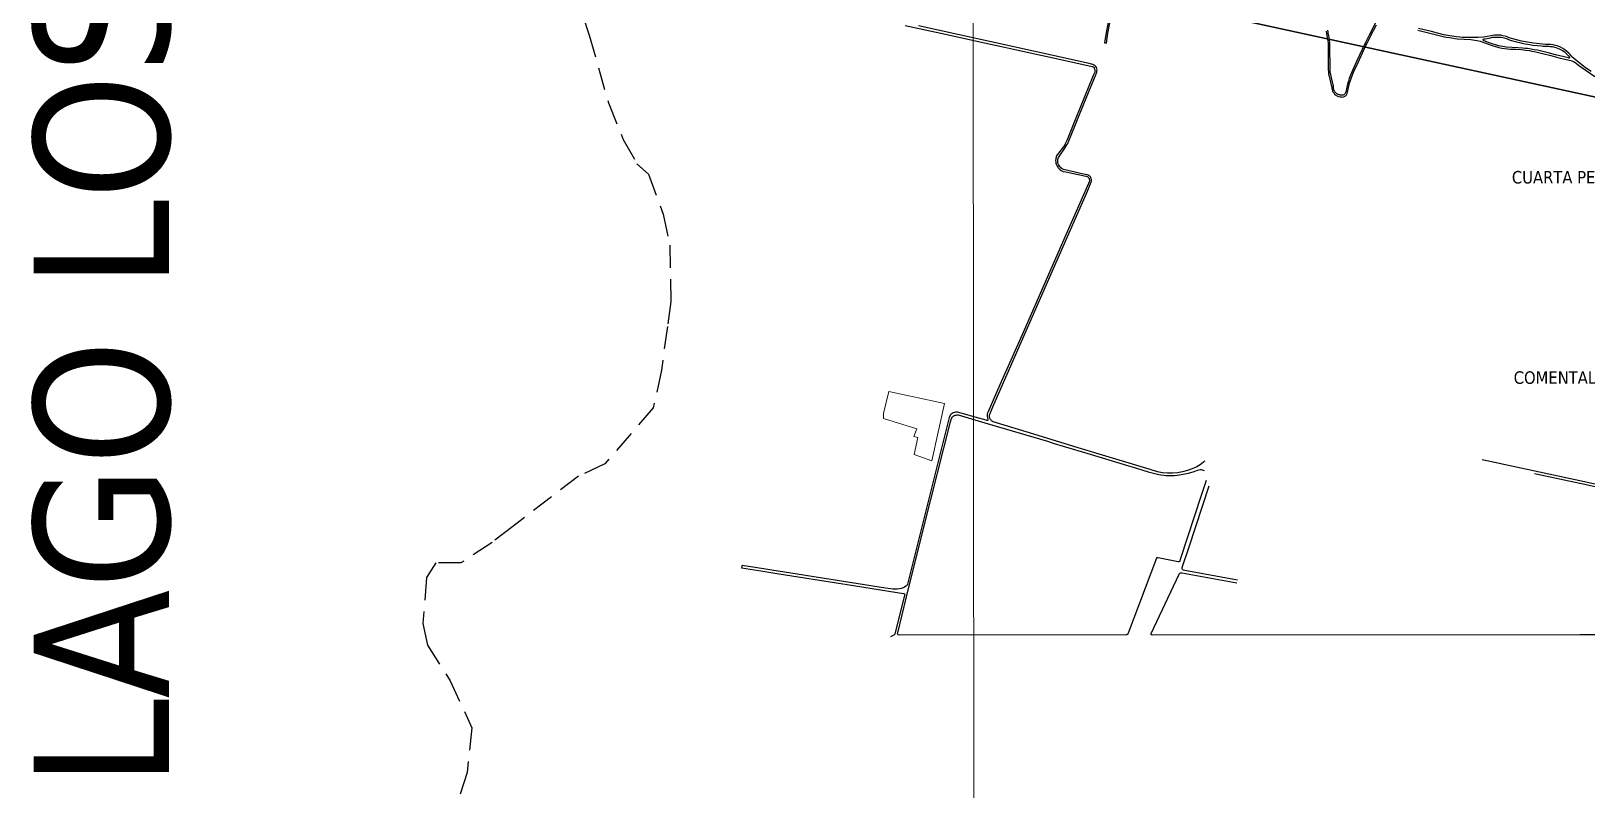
# Model space of a CAD drawing. Header units: metres. Extents: x 2 to 659295185, y -28 to 1124222152.
# Drawn here: x 651722 to 655167, y 1124292 to 1125972 of the extents above; entities that cross this region are included whole.
import ezdxf

# ---------------------------------------------------------------- set-up
doc = ezdxf.new("R2010")
doc.units = ezdxf.units.M
doc.header["$MEASUREMENT"] = 0
doc.linetypes.add('HIDDEN', pattern=[0.375, 0.25, -0.125])
for name, color, linetype in [('CERCA', 7, 'CONTINUOUS'), ('MANZANA', 30, 'CONTINUOUS'), ('Parcelas', 140, 'CONTINUOUS'), ('Rio Aragua', 174, 'CONTINUOUS'), ('TEXTOS', 7, 'CONTINUOUS')]:
    doc.layers.add(name, color=color, linetype=linetype)
doc.layers.add('Limite Municipio', color=1, linetype='HIDDEN', lineweight=30)
doc.styles.get("Standard").update_dxf_attribs({"font": 'tahoma.ttf'})

msp = doc.modelspace()

# ---------------------------------------------------------------- linework, layer by layer
at = {"layer": 'CERCA', "lineweight": 0}
msp.add_line((653807.4947, 1126830.69), (653811.9891, 1120992.707), dxfattribs=at)
at = {"layer": 'Limite Municipio', "color": 4, "linetype": 'HIDDEN', "lineweight": -3, "ltscale": 200}
msp.add_lwpolyline([(652920.3122, 1126077.0203), (652958.0616, 1125962.7135), (653000.7833, 1125812.8141), (653033.5688, 1125731.5506), (653063.8228, 1125678.1515), (653089.2283, 1125655.1461), (653121.9395, 1125566.2542), (653136.914, 1125497.6382), (653139.0991, 1125373.3335), (653131.2326, 1125317.5549), (653118.1712, 1125221.2745), (653100.121, 1125137.5815), (652992.8344, 1125013.7967), (652934.3301, 1124986.1223), (652788.9641, 1124875.1149), (652743.1007, 1124839.8521), (652674.2644, 1124794.4313), (652618.2669, 1124794.7513), (652597.8089, 1124761.808), (652589.8105, 1124660.3586), (652599.8786, 1124612.1784), (652650.4009, 1124533.3145), (652698.4082, 1124429.1157), (652687.87, 1124330.1958), (652667.3214, 1124266.8387)], dxfattribs=at)
at = {"layer": 'MANZANA', "lineweight": -2}
for p, q in [((654107.0293, 1125991.0978), (654102.6343, 1125968.2924)), ((654106.9139, 1125967.3126), (654111.2017, 1125989.788)), ((654699.5674, 1125990.2479), (654685.1207, 1125962.7535)), ((654688.4108, 1125960.7739), (654701.2331, 1125985.7189)), ((653658.0513, 1125984.3891), (653736.9064, 1125967.2626)), ((653941.6424, 1125927.2208), (653687.6374, 1125983.7493)), ((653736.9064, 1125967.2626), (653833.2013, 1125945.777)), ((654102.6343, 1125968.2924), (654099.2288, 1125945.937)), ((654103.2857, 1125945.2871), (654106.9139, 1125967.3126)), ((654590.1946, 1125971.7417), (654591.0934, 1125965.7729)), ((654591.0934, 1125965.7729), (654592.5529, 1125957.3746)), ((654592.5529, 1125957.3746), (654593.6826, 1125950.2961)), ((654594.1443, 1125969.8721), (654593.5836, 1125973.7413)), ((654594.8205, 1125966.1229), (654594.1443, 1125969.8721)), ((654595.8265, 1125961.0339), (654594.8205, 1125966.1229)), ((654596.5026, 1125957.1647), (654595.8265, 1125961.0339)), ((654597.2942, 1125951.6458), (654596.5026, 1125957.1647)), ((654597.9786, 1125945.4471), (654597.2942, 1125951.6458)), ((654674.1867, 1125931.4099), (654688.4108, 1125960.7739)), ((654685.1207, 1125962.7535), (654676.9656, 1125946.7868)), ((654793.1001, 1125973.5113), (654831.4927, 1125964.0533)), ((654823.0325, 1125970.542), (654794.2875, 1125977.6105)), ((654836.1928, 1125967.0627), (654823.0325, 1125970.542)), ((654831.4927, 1125964.0533), (654845.9724, 1125960.574)), ((654850.3427, 1125963.5834), (654836.1928, 1125967.0627)), ((654845.9724, 1125960.574), (654855.5129, 1125958.4044)), ((654859.4461, 1125961.8537), (654850.3427, 1125963.5834)), ((654855.5129, 1125958.4044), (654862.8599, 1125957.2247)), ((654873.1507, 1125959.5942), (654859.4461, 1125961.8537)), ((654862.8599, 1125957.2247), (654879.8546, 1125954.9751)), ((654878.9558, 1125958.8443), (654873.1507, 1125959.5942)), ((654886.3028, 1125958.2145), (654878.9558, 1125958.8443)), ((654879.8546, 1125954.9751), (654895.7443, 1125953.6054)), ((654891.8935, 1125957.9045), (654886.3028, 1125958.2145)), ((654900.2218, 1125957.4946), (654891.8935, 1125957.9045)), ((654895.7443, 1125953.6054), (654910.2158, 1125952.8955)), ((654909.6468, 1125957.3146), (654900.2218, 1125957.4946)), ((654917.9751, 1125957.3546), (654909.6468, 1125957.3146)), ((654910.2158, 1125952.8955), (654919.5336, 1125951.7158)), ((654926.7322, 1125957.7246), (654917.9751, 1125957.3546)), ((654919.5336, 1125951.7158), (654924.6872, 1125950.746)), ((654924.6872, 1125950.746), (654930.715, 1125949.4462)), ((654938.2352, 1125958.6544), (654926.7322, 1125957.7246)), ((654937.493, 1125952.3557), (654937.6002, 1125953.0155)), ((654937.8311, 1125951.5758), (654937.493, 1125952.3557)), ((654937.6002, 1125953.0155), (654937.9301, 1125953.6754)), ((654938.2682, 1125950.9159), (654937.8311, 1125951.5758)), ((654937.9301, 1125953.6754), (654938.4743, 1125954.2353)), ((654942.7292, 1125959.1243), (654938.2352, 1125958.6544)), ((654938.9278, 1125950.476), (654938.2682, 1125950.9159)), ((654938.4743, 1125954.2353), (654939.571, 1125954.4652)), ((654940.2472, 1125949.9261), (654938.9278, 1125950.476)), ((654939.571, 1125954.4652), (654942.086, 1125954.8052)), ((654942.086, 1125954.8052), (654946.58, 1125955.485)), ((654947.0005, 1125959.6942), (654942.7292, 1125959.1243)), ((654946.58, 1125955.485), (654951.1729, 1125956.2849)), ((654955.2051, 1125961.4938), (654947.0005, 1125959.6942)), ((654951.1729, 1125956.2849), (654959.2786, 1125958.0845)), ((654962.7583, 1125962.7435), (654955.2051, 1125961.4938)), ((654959.2786, 1125958.0845), (654963.4345, 1125958.5444)), ((654968.4562, 1125962.8835), (654962.7583, 1125962.7435)), ((654963.4345, 1125958.5444), (654968.2583, 1125958.6744)), ((654968.2583, 1125958.6744), (654971.6556, 1125958.5844)), ((654973.1728, 1125962.7935), (654968.4562, 1125962.8835)), ((654971.6556, 1125958.5844), (654976.6938, 1125958.0545)), ((654976.7845, 1125962.4736), (654973.1728, 1125962.7935)), ((654976.6938, 1125958.0545), (654980.9734, 1125957.2946)), ((654981.5011, 1125961.5038), (654976.7845, 1125962.4736)), ((654980.9734, 1125957.2946), (654986.8939, 1125955.775)), ((654989.0708, 1125959.4342), (654981.5011, 1125961.5038)), ((654986.8939, 1125955.775), (654997.3249, 1125951.8358)), ((654995.1068, 1125957.1347), (654989.0708, 1125959.4342)), ((655003.1217, 1125954.4052), (654995.1068, 1125957.1347)), ((654997.3249, 1125951.8358), (655008.1847, 1125948.8964)), ((655022.7551, 1125949.2963), (655003.1217, 1125954.4052)), ((653833.2013, 1125945.777), (653877.8361, 1125936.129)), ((653877.8361, 1125936.129), (653904.264, 1125930.4901)), ((653904.264, 1125930.4901), (654002.6369, 1125908.7945)), ((654065.462, 1125899.7764), (653941.6424, 1125927.2208)), ((654099.2288, 1125945.937), (654103.2857, 1125945.2871)), ((654593.6826, 1125950.2961), (654594.2598, 1125944.2173)), ((654594.5484, 1125926.8508), (654594.1196, 1125900.5262)), ((654594.2598, 1125944.2173), (654594.5236, 1125933.3795)), ((654594.5236, 1125933.3795), (654594.5484, 1125926.8508)), ((654598.1023, 1125941.3579), (654597.9786, 1125945.4471)), ((654598.795, 1125884.1795), (654598.1023, 1125941.3579)), ((654669.0496, 1125929.3903), (654657.324, 1125904.1255)), ((654660.6223, 1125902.0359), (654674.1867, 1125931.4099)), ((654676.9656, 1125946.7868), (654669.0496, 1125929.3903)), ((654930.715, 1125949.4462), (654933.4608, 1125948.5764)), ((654933.4608, 1125948.5764), (654937.0807, 1125947.2567)), ((654937.0807, 1125947.2567), (654941.3603, 1125945.3971)), ((654952.9787, 1125945.0071), (654940.2472, 1125949.9261)), ((654941.3603, 1125945.3971), (654957.6047, 1125939.6082)), ((654957.918, 1125943.2575), (654952.9787, 1125945.0071)), ((654957.6047, 1125939.6082), (654964.9517, 1125937.3187)), ((654966.9142, 1125940.5381), (654957.918, 1125943.2575)), ((654964.9517, 1125937.3187), (654972.6286, 1125935.4691)), ((654971.301, 1125939.4483), (654966.9142, 1125940.5381)), ((654984.783, 1125936.9588), (654971.301, 1125939.4483)), ((654972.6286, 1125935.4691), (654978.8789, 1125934.1694)), ((654978.8789, 1125934.1694), (654991.6023, 1125932.3497)), ((654988.9554, 1125936.3189), (654984.783, 1125936.9588)), ((655014.3773, 1125934.7692), (654988.9554, 1125936.3189)), ((654991.6023, 1125932.3497), (654998.504, 1125931.9398)), ((654998.504, 1125931.9398), (655010.2296, 1125931.5399)), ((655008.1847, 1125948.8964), (655017.9477, 1125946.3969)), ((655010.2296, 1125931.5399), (655021.7408, 1125930.7101)), ((655024.899, 1125934.0394), (655014.3773, 1125934.7692)), ((655017.9477, 1125946.3969), (655023.6456, 1125944.9872)), ((655021.7408, 1125930.7101), (655032.4852, 1125929.5403)), ((655049.183, 1125944.6572), (655022.7551, 1125949.2963)), ((655023.6456, 1125944.9872), (655030.7783, 1125943.5774)), ((655031.4792, 1125933.4095), (655024.899, 1125934.0394)), ((655030.7783, 1125943.5774), (655041.3, 1125941.8578)), ((655035.9732, 1125932.9796), (655031.4792, 1125933.4095)), ((655032.4852, 1125929.5403), (655040.1538, 1125928.4705)), ((655043.65, 1125931.7998), (655035.9732, 1125932.9796)), ((655040.1538, 1125928.4705), (655045.7445, 1125927.6107)), ((655041.3, 1125941.8578), (655047.5503, 1125940.778)), ((655050.8816, 1125930.6201), (655043.65, 1125931.7998)), ((655045.7445, 1125927.6107), (655050.7909, 1125926.7409)), ((655047.5503, 1125940.778), (655067.06, 1125938.8684)), ((655075.9243, 1125942.3377), (655049.183, 1125944.6572)), ((655050.7909, 1125926.7409), (655057.5938, 1125925.2212)), ((655057.7917, 1125929.2104), (655050.8816, 1125930.6201)), ((655057.5938, 1125925.2212), (655069.2204, 1125922.2918)), ((655067.0023, 1125927.1508), (655057.7917, 1125929.2104)), ((655084.5577, 1125922.5817), (655067.0023, 1125927.1508)), ((655067.06, 1125938.8684), (655070.6799, 1125938.5585)), ((655069.2204, 1125922.2918), (655087.7571, 1125917.6127)), ((655070.6799, 1125938.5585), (655074.0772, 1125938.3485)), ((655074.0772, 1125938.3485), (655078.1342, 1125938.2585)), ((655084.4752, 1125942.0478), (655075.9243, 1125942.3377)), ((655078.1342, 1125938.2585), (655082.958, 1125938.1685)), ((655082.958, 1125938.1685), (655086.1326, 1125937.9586)), ((655086.7758, 1125941.9378), (655084.4752, 1125942.0478)), ((655098.0479, 1125919.4324), (655084.5577, 1125922.5817)), ((655086.1326, 1125937.9586), (655090.4122, 1125937.3087)), ((655092.4737, 1125941.1979), (655086.7758, 1125941.9378)), ((655087.7571, 1125917.6127), (655108.2645, 1125912.1738)), ((655090.4122, 1125937.3087), (655098.4189, 1125935.4691)), ((655097.9572, 1125939.8882), (655092.4737, 1125941.1979)), ((655103.4407, 1125938.2585), (655097.9572, 1125939.8882)), ((655126.8918, 1125912.2538), (655098.0479, 1125919.4324)), ((655098.4189, 1125935.4691), (655102.0389, 1125934.2693)), ((655102.0389, 1125934.2693), (655106.203, 1125932.6297)), ((655108.7098, 1125936.069), (655103.4407, 1125938.2585)), ((655106.203, 1125932.6297), (655109.0643, 1125931.2)), ((655113.7645, 1125933.4295), (655108.7098, 1125936.069)), ((655109.0643, 1125931.2), (655113.1295, 1125928.7905)), ((655113.1295, 1125928.7905), (655116.8649, 1125926.261)), ((655118.5965, 1125930.3601), (655113.7645, 1125933.4295)), ((655116.8649, 1125926.261), (655119.2809, 1125924.1714)), ((655123.107, 1125926.8408), (655118.5965, 1125930.3601)), ((655119.2809, 1125924.1714), (655128.5245, 1125914.6933)), ((655127.2876, 1125922.9816), (655123.107, 1125926.8408)), ((655130.3716, 1125919.6823), (655127.2876, 1125922.9816)), ((655131.6909, 1125917.9227), (655130.3716, 1125919.6823)), ((655133.6782, 1125915.2732), (655131.6909, 1125917.9227)), ((654002.6369, 1125908.7945), (654072.1741, 1125893.5076)), ((654073.6831, 1125897.7168), (654065.462, 1125899.7764)), ((654072.1741, 1125893.5076), (654073.4852, 1125892.9577)), ((654073.4852, 1125892.9577), (654074.6974, 1125892.2979)), ((654075.7776, 1125896.617), (654073.6831, 1125897.7168)), ((654074.6974, 1125892.2979), (654075.4642, 1125891.638)), ((654075.4642, 1125891.638), (654076.0167, 1125890.9781)), ((654077.8638, 1125895.2973), (654075.7776, 1125896.617)), ((654076.0167, 1125890.9781), (654076.6764, 1125889.7684)), ((654076.6764, 1125889.7684), (654077.3443, 1125888.4387)), ((654077.3443, 1125888.4387), (654077.7896, 1125887.009)), ((654077.9132, 1125882.5799), (654077.4845, 1125880.8102)), ((654077.7896, 1125887.009), (654078.1194, 1125885.5692)), ((654079.7356, 1125893.4276), (654077.8638, 1125895.2973)), ((654078.1276, 1125884.4595), (654077.9132, 1125882.5799)), ((654078.1194, 1125885.5692), (654078.1276, 1125884.4595)), ((654081.2776, 1125891.3381), (654079.7356, 1125893.4276)), ((654082.0527, 1125889.4585), (654081.2776, 1125891.3381)), ((654081.8713, 1125880.5003), (654082.3, 1125882.2699)), ((654082.4979, 1125887.6888), (654082.0527, 1125889.4585)), ((654082.3, 1125882.2699), (654082.5144, 1125883.9296)), ((654082.6134, 1125885.9192), (654082.4979, 1125887.6888)), ((654082.5144, 1125883.9296), (654082.6134, 1125885.9192)), ((654594.1196, 1125900.5262), (654594.7215, 1125887.2589)), ((654594.7215, 1125887.2589), (654595.1916, 1125880.9602)), ((654598.9104, 1125881.64), (654598.795, 1125884.1795)), ((654599.2485, 1125879.7604), (654598.9104, 1125881.64)), ((654647.9897, 1125884.6194), (654643.974, 1125874.4215)), ((654646.1921, 1125869.3525), (654651.3952, 1125882.4199)), ((654657.324, 1125904.1255), (654647.9897, 1125884.6194)), ((654651.3952, 1125882.4199), (654660.6223, 1125902.0359)), ((655108.2645, 1125912.1738), (655131.5178, 1125906.415)), ((655127.5515, 1125912.1438), (655126.8918, 1125912.2538)), ((655127.8813, 1125912.0439), (655127.5515, 1125912.1438)), ((655128.4256, 1125912.1538), (655127.8813, 1125912.0439)), ((655128.6482, 1125912.2638), (655128.4256, 1125912.1538)), ((655128.5245, 1125914.6933), (655128.9698, 1125914.1434)), ((655128.8626, 1125912.3738), (655128.6482, 1125912.2638)), ((655128.978, 1125912.4838), (655128.8626, 1125912.3738)), ((655128.9698, 1125914.1434), (655129.077, 1125913.8135)), ((655129.0852, 1125912.7037), (655128.978, 1125912.4838)), ((655129.077, 1125913.8135), (655129.1924, 1125913.4836)), ((655129.1924, 1125912.9337), (655129.0852, 1125912.7037)), ((655129.1924, 1125913.4836), (655129.1924, 1125913.1536)), ((655129.1924, 1125913.1536), (655129.1924, 1125912.9337)), ((655131.5178, 1125906.415), (655134.2636, 1125905.5452)), ((655134.008, 1125914.8333), (655133.6782, 1125915.2732)), ((655134.5522, 1125914.2834), (655134.008, 1125914.8333)), ((655134.2636, 1125905.5452), (655137.3393, 1125904.3354)), ((655149.0649, 1125902.8457), (655134.5522, 1125914.2834)), ((655137.3393, 1125904.3354), (655141.2891, 1125902.1459)), ((655141.2891, 1125902.1459), (655143.4907, 1125900.9361)), ((655143.4907, 1125900.9361), (655148.9825, 1125896.647)), ((655148.9825, 1125896.647), (655156.3542, 1125891.0381)), ((655164.3527, 1125890.6282), (655149.0649, 1125902.8457)), ((655156.3542, 1125891.0381), (655184.7035, 1125871.0322)), ((655176.5483, 1125881.95), (655164.3527, 1125890.6282)), ((654074.3428, 1125873.3817), (654035.8512, 1125778.661)), ((654053.7942, 1125810.6945), (654080.791, 1125877.4009)), ((654077.4845, 1125880.8102), (654074.3428, 1125873.3817)), ((654080.791, 1125877.4009), (654081.8713, 1125880.5003)), ((654595.1916, 1125880.9602), (654595.5379, 1125877.201)), ((654595.5379, 1125877.201), (654596.5439, 1125871.7821)), ((654596.5439, 1125871.7821), (654601.343, 1125852.1161)), ((654600.0319, 1125875.5613), (654599.2485, 1125879.7604)), ((654602.3819, 1125865.0634), (654600.0319, 1125875.5613)), ((654601.343, 1125852.1161), (654602.3407, 1125848.5868)), ((654602.3407, 1125848.5868), (654602.687, 1125844.9375)), ((654605.7215, 1125852.8059), (654602.3819, 1125865.0634)), ((654605.9524, 1125851.1463), (654605.7215, 1125852.8059)), ((654606.175, 1125848.8267), (654605.9524, 1125851.1463)), ((654606.4059, 1125846.4972), (654606.175, 1125848.8267)), ((654637.5999, 1125854.2656), (654633.6172, 1125837.2191)), ((654639.4305, 1125861.2442), (654637.5999, 1125854.2656)), ((654638.5235, 1125843.3278), (654641.7558, 1125856.3852)), ((654641.2693, 1125867.003), (654639.4305, 1125861.2442)), ((654643.974, 1125874.4215), (654641.2693, 1125867.003)), ((654641.7558, 1125856.3852), (654646.1921, 1125869.3525)), ((654602.687, 1125844.9375), (654603.693, 1125840.8484)), ((654603.693, 1125840.8484), (654604.2455, 1125838.9687)), ((654604.2455, 1125838.9687), (654605.136, 1125836.9891)), ((654605.136, 1125836.9891), (654606.678, 1125834.7796)), ((654606.5213, 1125844.8475), (654606.4059, 1125846.4972)), ((654606.8594, 1125842.9679), (654606.5213, 1125844.8475)), ((654606.678, 1125834.7796), (654608.4426, 1125832.4601)), ((654607.3047, 1125841.7482), (654606.8594, 1125842.9679)), ((654607.8572, 1125840.2085), (654607.3047, 1125841.7482)), ((654608.6323, 1125838.5488), (654607.8572, 1125840.2085)), ((654608.4426, 1125832.4601), (654610.4216, 1125830.8104)), ((654609.5146, 1125837.1191), (654608.6323, 1125838.5488)), ((654610.3969, 1125836.0093), (654609.5146, 1125837.1191)), ((654611.3864, 1125834.9096), (654610.3969, 1125836.0093)), ((654610.4216, 1125830.8104), (654612.4006, 1125829.2707)), ((654612.3759, 1125834.0297), (654611.3864, 1125834.9096)), ((654613.8024, 1125833.0399), (654612.3759, 1125834.0297)), ((654612.4006, 1125829.2707), (654614.3796, 1125828.1809)), ((654615.0146, 1125832.2701), (654613.8024, 1125833.0399)), ((654614.3796, 1125828.1809), (654617.0101, 1125826.9712)), ((654616.3339, 1125831.6102), (654615.0146, 1125832.2701)), ((654617.5378, 1125831.0703), (654616.3339, 1125831.6102)), ((654617.0101, 1125826.9712), (654620.8526, 1125826.1014)), ((654619.4014, 1125830.5205), (654617.5378, 1125831.0703)), ((654620.9433, 1125830.2005), (654619.4014, 1125830.5205)), ((654620.8526, 1125826.1014), (654623.9201, 1125825.8914)), ((654622.9141, 1125829.8706), (654620.9433, 1125830.2005)), ((654624.555, 1125829.6606), (654622.9141, 1125829.8706)), ((654623.9201, 1125825.8914), (654625.8908, 1125825.7914)), ((654625.7671, 1125829.6606), (654624.555, 1125829.6606)), ((654626.8556, 1125829.8906), (654625.7671, 1125829.6606)), ((654625.8908, 1125825.7914), (654628.076, 1125826.2413)), ((654627.7379, 1125830.1205), (654626.8556, 1125829.8906)), ((654628.9335, 1125830.6704), (654627.7379, 1125830.1205)), ((654628.076, 1125826.2413), (654630.3766, 1125827.0312)), ((654629.923, 1125831.2303), (654628.9335, 1125830.6704)), ((654630.9043, 1125831.9002), (654629.923, 1125831.2303)), ((654630.3766, 1125827.0312), (654631.4733, 1125827.4811)), ((654631.6712, 1125832.68), (654630.9043, 1125831.9002)), ((654631.4733, 1125827.4811), (654632.9987, 1125828.5908)), ((654632.4298, 1125833.7898), (654631.6712, 1125832.68)), ((654632.8668, 1125834.7796), (654632.4298, 1125833.7898)), ((654633.1884, 1125835.7794), (654632.8668, 1125834.7796)), ((654632.9987, 1125828.5908), (654634.0954, 1125829.4807)), ((654633.6172, 1125837.2191), (654633.1884, 1125835.7794)), ((654634.0954, 1125829.4807), (654634.7469, 1125830.4805)), ((654634.7469, 1125830.4805), (654635.6127, 1125831.9202)), ((654635.6127, 1125831.9202), (654636.4867, 1125833.9098)), ((654636.4867, 1125833.9098), (654638.5235, 1125843.3278)), ((654035.8512, 1125778.661), (654016.4487, 1125730.6808)), ((654023.9772, 1125737.7993), (654053.7942, 1125810.6945)), ((654007.535, 1125715.054), (653997.508, 1125701.8466)), ((653999.9405, 1125696.5477), (654011.4847, 1125712.8544)), ((654009.6047, 1125717.8234), (654007.535, 1125715.054)), ((654011.023, 1125719.823), (654009.6047, 1125717.8234)), ((654012.433, 1125722.4824), (654011.023, 1125719.823)), ((654011.4847, 1125712.8544), (654015.954, 1125719.843)), ((654013.6286, 1125724.9219), (654012.433, 1125722.4824)), ((654016.4487, 1125730.6808), (654013.6286, 1125724.9219)), ((654015.954, 1125719.843), (654017.801, 1125723.0623)), ((654017.801, 1125723.0623), (654020.2913, 1125728.4912)), ((654020.2913, 1125728.4912), (654023.9772, 1125737.7993)), ((653991.1092, 1125687.5496), (653990.8949, 1125685.6699)), ((653990.8949, 1125685.6699), (653991.2412, 1125681.4708)), ((653991.4308, 1125689.5491), (653991.1092, 1125687.5496)), ((653991.2412, 1125681.4708), (653991.6947, 1125679.4812)), ((653991.8596, 1125691.6487), (653991.4308, 1125689.5491)), ((653991.6947, 1125679.4812), (653992.3626, 1125677.0517)), ((653992.511, 1125693.5283), (653991.8596, 1125691.6487)), ((653992.3626, 1125677.0517), (653992.8079, 1125675.502)), ((653993.2697, 1125695.418), (653992.511, 1125693.5283)), ((653992.8079, 1125675.502), (653993.4676, 1125673.9623)), ((653994.5725, 1125697.7375), (653993.2697, 1125695.418)), ((653997.508, 1125701.8466), (653994.5725, 1125697.7375)), ((653995.6115, 1125685.36), (653995.8176, 1125687.4596)), ((653995.7352, 1125682.2606), (653995.6115, 1125685.36)), ((653996.1804, 1125679.5012), (653995.7352, 1125682.2606)), ((653995.8176, 1125687.4596), (653996.469, 1125690.0091)), ((653997.2936, 1125676.7418), (653996.1804, 1125679.5012)), ((653996.469, 1125690.0091), (653997.4421, 1125692.1186)), ((653998.5058, 1125674.0923), (653997.2936, 1125676.7418)), ((653997.4421, 1125692.1186), (653999.9405, 1125696.5477)), ((653993.4676, 1125673.9623), (653994.3499, 1125672.4126)), ((653994.3499, 1125672.4126), (653995.7846, 1125670.433)), ((653995.7846, 1125670.433), (653996.8896, 1125668.7734)), ((653996.8896, 1125668.7734), (653998.1017, 1125667.4536)), ((653998.1017, 1125667.4536), (653999.5283, 1125665.804)), ((654000.2704, 1125671.6628), (653998.5058, 1125674.0923)), ((653999.5283, 1125665.804), (654001.2929, 1125664.3743)), ((654002.8019, 1125668.8034), (654000.2704, 1125671.6628)), ((654001.2929, 1125664.3743), (654003.1564, 1125663.1645)), ((654005.4405, 1125666.8238), (654002.8019, 1125668.8034)), ((654003.1564, 1125663.1645), (654004.9128, 1125662.2847)), ((654004.9128, 1125662.2847), (654007.9885, 1125661.1949)), ((654008.0792, 1125665.3941), (654005.4405, 1125666.8238)), ((654007.9885, 1125661.1949), (654013.2493, 1125659.9952)), ((654052.8294, 1125655.3061), (654008.0792, 1125665.3941)), ((654013.2493, 1125659.9952), (654057.7769, 1125650.897)), ((654061.603, 1125653.3465), (654052.8294, 1125655.3061)), ((654057.7769, 1125650.897), (654059.5333, 1125650.2471)), ((654059.5333, 1125650.2471), (654060.63, 1125649.6973)), ((654060.63, 1125649.6973), (654062.0565, 1125648.9274)), ((654063.5737, 1125652.8066), (654061.603, 1125653.3465)), ((654062.0565, 1125648.9274), (654063.2686, 1125648.0476)), ((654063.2686, 1125648.0476), (654064.1427, 1125647.1678)), ((654064.7776, 1125652.2567), (654063.5737, 1125652.8066)), ((654064.1427, 1125647.1678), (654064.8106, 1125646.288)), ((654065.7671, 1125651.5969), (654064.7776, 1125652.2567)), ((654064.8106, 1125646.288), (654065.1404, 1125645.2882)), ((654065.1404, 1125645.2882), (654065.5857, 1125643.9684)), ((654065.5857, 1125643.9684), (654065.8083, 1125642.4187)), ((654065.8166, 1125640.979), (654065.7094, 1125639.6593)), ((654066.9793, 1125650.2771), (654065.7671, 1125651.5969)), ((654065.8083, 1125642.4187), (654065.8166, 1125640.979)), ((654067.977, 1125649.0674), (654066.9793, 1125650.2771)), ((654068.7439, 1125647.8476), (654067.977, 1125649.0674)), ((654069.2963, 1125646.3079), (654068.7439, 1125647.8476)), ((654069.8571, 1125644.7583), (654069.2963, 1125646.3079)), ((654070.3023, 1125643.0986), (654069.8571, 1125644.7583)), ((654070.0962, 1125639.7893), (654070.3023, 1125641.6689)), ((654070.3023, 1125641.6689), (654070.3023, 1125643.0986)), ((653999.4705, 1125476.6825), (654061.3144, 1125617.5138)), ((654063.986, 1125634.3404), (654014.2883, 1125521.8633)), ((654061.3144, 1125617.5138), (654069.1232, 1125635.8001)), ((654065.3961, 1125637.7697), (654063.986, 1125634.3404)), ((654065.7094, 1125639.6593), (654065.3961, 1125637.7697)), ((654069.1232, 1125635.8001), (654069.8818, 1125638.2396)), ((654069.8818, 1125638.2396), (654070.0962, 1125639.7893)), ((654014.2883, 1125521.8633), (653969.802, 1125420.6939)), ((653928.8449, 1125315.1154), (653999.4705, 1125476.6825)), ((653969.802, 1125420.6939), (653918.9169, 1125304.5675)), ((653852.2492, 1125139.931), (653928.8449, 1125315.1154)), ((653918.9169, 1125304.5675), (653867.5947, 1125188.6611)), ((653867.5947, 1125188.6611), (653840.7958, 1125127.2736)), ((653762.1386, 1125125.384), (653759.7309, 1125123.6043)), ((653764.3238, 1125126.6137), (653762.1386, 1125125.384)), ((653766.8388, 1125127.3936), (653764.3238, 1125126.6137)), ((653769.3538, 1125127.8535), (653766.8388, 1125127.3936)), ((653771.6543, 1125127.9735), (653769.3538, 1125127.8535)), ((653773.5179, 1125127.7535), (653771.6543, 1125127.9735)), ((653795.0231, 1125122.4346), (653773.5179, 1125127.7535)), ((653839.7155, 1125124.5042), (653839.2868, 1125122.0647)), ((653840.7958, 1125127.2736), (653839.7155, 1125124.5042)), ((653845.199, 1125123.5344), (653845.735, 1125125.194)), ((653845.735, 1125125.194), (653852.2492, 1125139.931)), ((653700.1052, 1124876.2747), (653758.494, 1125106.4578)), ((653755.4925, 1125116.2858), (653740.6252, 1125057.0579)), ((653756.2511, 1125118.6154), (653755.4925, 1125116.2858)), ((653757.1169, 1125120.605), (653756.2511, 1125118.6154)), ((653758.3126, 1125122.2746), (653757.1169, 1125120.605)), ((653759.7309, 1125123.6043), (653758.3126, 1125122.2746)), ((653758.494, 1125106.4578), (653760.6544, 1125113.8763)), ((653760.6544, 1125113.8763), (653761.7346, 1125116.4258)), ((653761.7346, 1125116.4258), (653762.823, 1125118.0855)), ((653762.823, 1125118.0855), (653764.2413, 1125119.3152)), ((653764.2413, 1125119.3152), (653765.9894, 1125120.425)), ((653765.9894, 1125120.425), (653768.29, 1125121.2048)), ((653768.29, 1125121.2048), (653770.5906, 1125121.7747)), ((653770.5906, 1125121.7747), (653772.9984, 1125121.8947)), ((653772.9984, 1125121.8947), (653775.299, 1125121.9047)), ((653775.299, 1125121.9047), (653834.5454, 1125104.5782)), ((653804.7861, 1125119.3752), (653795.0231, 1125122.4346)), ((653837.0356, 1125110.2271), (653804.7861, 1125119.3752)), ((653834.5454, 1125104.5782), (653972.9931, 1125063.5866)), ((653839.6661, 1125109.5772), (653837.0356, 1125110.2271)), ((653839.2868, 1125122.0647), (653839.1878, 1125120.295)), ((653839.1878, 1125120.295), (653839.5259, 1125118.3054)), ((653839.5259, 1125118.3054), (653840.0784, 1125115.8759)), ((653840.3257, 1125109.4672), (653839.6661, 1125109.5772)), ((653840.0784, 1125115.8759), (653841.1915, 1125112.0167)), ((653840.8782, 1125109.6872), (653840.3257, 1125109.4672)), ((653841.1998, 1125110.2471), (653840.8782, 1125109.6872)), ((653841.1915, 1125112.0167), (653841.307, 1125110.9069)), ((653841.307, 1125110.9069), (653841.1998, 1125110.2471)), ((653844.5559, 1125119.1053), (653844.8774, 1125121.5448)), ((653844.6795, 1125116.7857), (653844.5559, 1125119.1053)), ((653845.0176, 1125114.9061), (653844.6795, 1125116.7857)), ((653844.8774, 1125121.5448), (653845.199, 1125123.5344)), ((653845.7927, 1125113.3564), (653845.0176, 1125114.9061)), ((653846.5596, 1125111.8167), (653845.7927, 1125113.3564)), ((653847.8872, 1125110.0471), (653846.5596, 1125111.8167)), ((653849.3137, 1125108.6174), (653847.8872, 1125110.0471)), ((653850.8557, 1125107.6276), (653849.3137, 1125108.6174)), ((653852.5048, 1125106.7578), (653850.8557, 1125107.6276)), ((653932.9266, 1125082.1028), (653852.5048, 1125106.7578)), ((653740.6252, 1125057.0579), (653704.2198, 1124912.3473)), ((654040.774, 1125049.2795), (653932.9266, 1125082.1028)), ((653972.9931, 1125063.5866), (653987.6955, 1125059.0075)), ((653987.6955, 1125059.0075), (654067.7874, 1125035.0224)), ((654200.1909, 1125000.8693), (654040.774, 1125049.2795)), ((654067.7874, 1125035.0224), (654150.0726, 1125010.2774)), ((654321.3965, 1125020.5253), (654318.2301, 1125017.306)), ((655151.6953, 1124975.9244), (654935.7449, 1125022.6549)), ((654150.0726, 1125010.2774), (654170.2585, 1125004.0587)), ((654170.2585, 1125004.0587), (654196.0432, 1124996.3203)), ((654196.0432, 1124996.3203), (654210.9599, 1124992.1811)), ((654216.864, 1124995.7404), (654200.1909, 1125000.8693)), ((654210.9599, 1124992.1811), (654219.5191, 1124990.2215)), ((654227.8309, 1124993.8008), (654216.864, 1124995.7404)), ((654219.5191, 1124990.2215), (654223.7905, 1124989.3617)), ((654223.7905, 1124989.3617), (654230.5933, 1124988.2819)), ((654238.8969, 1124992.851), (654227.8309, 1124993.8008)), ((654230.5933, 1124988.2819), (654235.9613, 1124987.972)), ((654235.9613, 1124987.972), (654242.5333, 1124987.892)), ((654250.0782, 1124992.9009), (654238.8969, 1124992.851)), ((654242.5333, 1124987.892), (654253.1622, 1124987.942)), ((654261.1359, 1124993.8308), (654250.0782, 1124992.9009)), ((654253.1622, 1124987.942), (654260.3938, 1124988.8518)), ((654260.3938, 1124988.8518), (654273.315, 1124990.6814)), ((654272.0864, 1124995.8703), (654261.1359, 1124993.8308)), ((654282.8142, 1124998.6898), (654272.0864, 1124995.8703)), ((654273.315, 1124990.6814), (654285.2468, 1124993.2809)), ((654293.3112, 1125002.489), (654282.8142, 1124998.6898)), ((654285.2468, 1124993.2809), (654297.9371, 1124996.9801)), ((654303.3711, 1125007.288), (654293.3112, 1125002.489)), ((654297.9371, 1124996.9801), (654305.3831, 1124999.4496)), ((654311.2459, 1125011.7471), (654303.3711, 1125007.288)), ((654305.3831, 1124999.4496), (654308.2279, 1125000.4594)), ((654308.2279, 1125000.4594), (654310.8501, 1125000.7993)), ((654310.8501, 1125000.7993), (654313.2661, 1125000.8093)), ((654314.8493, 1125014.3066), (654311.2459, 1125011.7471)), ((654313.2661, 1125000.8093), (654315.5667, 1125000.3794)), ((654318.2301, 1125017.306), (654314.8493, 1125014.3066)), ((654315.5667, 1125000.3794), (654317.7601, 1124999.7196)), ((654317.7601, 1124999.7196), (654319.8463, 1124998.7398)), ((655051.4753, 1124992.521), (655151.7118, 1124970.9454)), ((654286.3929, 1124830.0341), (654330.838, 1124964.9366)), ((654324.6536, 1124976.9642), (654314.2721, 1124945.8405)), ((655276.9415, 1124948.9299), (655151.6953, 1124975.9244)), ((655151.7118, 1124970.9454), (655155.1174, 1124970.1856)), ((655155.1174, 1124970.1856), (655291.0006, 1124940.3716)), ((654314.2721, 1124945.8405), (654266.7926, 1124801.7499)), ((653704.2198, 1124912.3473), (653662.8587, 1124747.4809)), ((653660.8962, 1124718.9367), (653700.1052, 1124876.2747)), ((654271.2536, 1124784.2934), (654286.3929, 1124830.0341)), ((653296.7102, 1124788.7025), (653295.6382, 1124783.3936)), ((653295.6382, 1124783.3936), (653334.0144, 1124777.3648)), ((653329.8255, 1124783.3136), (653296.7102, 1124788.7025)), ((653614.3566, 1124738.4227), (653329.8255, 1124783.3136)), ((654214.0769, 1124804.8392), (654151.4662, 1124638.4531)), ((654214.5139, 1124805.3991), (654214.0769, 1124804.8392)), ((654215.1653, 1124805.729), (654214.5139, 1124805.3991)), ((654216.1548, 1124805.849), (654215.1653, 1124805.729)), ((654216.8145, 1124805.849), (654216.1548, 1124805.849)), ((654217.6886, 1124805.739), (654216.8145, 1124805.849)), ((654262.3233, 1124796.9708), (654217.6886, 1124805.739)), ((654263.42, 1124796.8709), (654262.3233, 1124796.9708)), ((654264.1869, 1124796.9808), (654263.42, 1124796.8709)), ((654264.8383, 1124797.2108), (654264.1869, 1124796.9808)), ((654265.2753, 1124797.7607), (654264.8383, 1124797.2108)), ((654265.7124, 1124798.5405), (654265.2753, 1124797.7607)), ((654266.7926, 1124801.7499), (654265.7124, 1124798.5405)), ((654270.932, 1124782.0839), (654271.1464, 1124783.5236)), ((654271.1546, 1124780.8641), (654270.932, 1124782.0839)), ((654271.1464, 1124783.5236), (654271.2536, 1124784.2934)), ((654271.7071, 1124779.6544), (654271.1546, 1124780.8641)), ((654272.6966, 1124778.8845), (654271.7071, 1124779.6544)), ((653334.0144, 1124777.3648), (653368.9933, 1124771.8759)), ((653368.9933, 1124771.8759), (653529.5151, 1124746.6911)), ((653529.5151, 1124746.6911), (653654.0686, 1124726.8751)), ((653661.8857, 1124744.9314), (653661.1188, 1124743.8316)), ((653662.8587, 1124747.4809), (653661.8857, 1124744.9314)), ((654202.7471, 1124638.0132), (654264.525, 1124769.4464)), ((654264.525, 1124769.4464), (654265.2836, 1124770.8861)), ((654265.2836, 1124770.8861), (654266.0504, 1124771.556)), ((654266.0504, 1124771.556), (654267.1389, 1124772.1159)), ((654267.1389, 1124772.1159), (654268.1284, 1124772.2259)), ((654268.1284, 1124772.2259), (654269.0024, 1124772.2259)), ((654269.0024, 1124772.2259), (654270.3218, 1124772.0159)), ((654270.3218, 1124772.0159), (654392.0387, 1124750.0904)), ((654274.3458, 1124778.2246), (654272.6966, 1124778.8845)), ((654277.4132, 1124777.6848), (654274.3458, 1124778.2246)), ((654393.325, 1124756.2891), (654277.4132, 1124777.6848)), ((653625.6534, 1124736.7031), (653614.3566, 1124738.4227)), ((653630.9143, 1124735.9532), (653625.6534, 1124736.7031)), ((653634.0889, 1124735.8533), (653630.9143, 1124735.9532)), ((653636.8265, 1124735.8733), (653634.0889, 1124735.8533)), ((653656.6083, 1124721.9061), (653635.1691, 1124637.6533)), ((653639.7868, 1124735.9932), (653636.8265, 1124735.8733)), ((653645.262, 1124736.9031), (653639.7868, 1124735.9932)), ((653641.2958, 1124639.5629), (653660.8962, 1124718.9367)), ((653648.7665, 1124737.8029), (653645.262, 1124736.9031)), ((653653.3595, 1124739.4825), (653648.7665, 1124737.8029)), ((653656.4187, 1124740.9322), (653653.3595, 1124739.4825)), ((653654.0686, 1124726.8751), (653654.9509, 1124726.6551)), ((653654.9509, 1124726.6551), (653655.825, 1124725.9953)), ((653655.825, 1124725.9953), (653656.2702, 1124725.5554)), ((653656.2702, 1124725.5554), (653656.6001, 1124724.8955)), ((653659.3707, 1124742.4919), (653656.4187, 1124740.9322)), ((653656.6001, 1124724.8955), (653656.8227, 1124724.0157)), ((653656.8227, 1124723.1259), (653656.6083, 1124721.9061)), ((653656.8227, 1124724.0157), (653656.8227, 1124723.1259)), ((653661.1188, 1124743.8316), (653659.3707, 1124742.4919)), ((653631.3513, 1124633.4341), (653625.3401, 1124630.4247)), ((653632.885, 1124634.3239), (653631.3513, 1124633.4341)), ((653633.7591, 1124635.1038), (653632.885, 1124634.3239)), ((653634.6332, 1124636.3235), (653633.7591, 1124635.1038)), ((653635.1691, 1124637.6533), (653634.6332, 1124636.3235)), ((653640.9742, 1124638.2331), (653641.2958, 1124639.5629)), ((653640.9825, 1124637.0134), (653640.9742, 1124638.2331)), ((653641.3123, 1124636.0236), (653640.9825, 1124637.0134)), ((653641.972, 1124635.3537), (653641.3123, 1124636.0236)), ((653642.8543, 1124634.9238), (653641.972, 1124635.3537)), ((653646.0289, 1124634.7139), (653642.8543, 1124634.9238)), ((654146.7743, 1124634.7838), (653646.0289, 1124634.7139)), ((654148.2998, 1124635.2238), (654146.7743, 1124634.7838)), ((654149.5037, 1124635.5637), (654148.2998, 1124635.2238)), ((654150.4932, 1124636.3435), (654149.5037, 1124635.5637)), ((654151.0374, 1124637.1234), (654150.4932, 1124636.3435)), ((654151.4662, 1124638.4531), (654151.0374, 1124637.1234)), ((654202.6399, 1124637.2333), (654202.7471, 1124638.0132)), ((654202.6481, 1124636.2335), (654202.6399, 1124637.2333)), ((654202.8708, 1124635.4637), (654202.6481, 1124636.2335)), ((654203.8603, 1124634.9138), (654202.8708, 1124635.4637)), ((654205.0642, 1124634.7039), (654203.8603, 1124634.9138)), ((655152.6354, 1124634.8438), (654205.0642, 1124634.7039)), ((655421.7385, 1124634.9138), (655152.6354, 1124634.8438))]:
    msp.add_line(p, q, dxfattribs=at)
at = {"layer": 'Parcelas', "lineweight": 35}
for points in [[(654470, 1126472), (654602, 1126450), (654805, 1126395), (654923, 1126360), (654983, 1126353), (655092, 1126325), (655212, 1126306), (655322, 1126299), (655454, 1126254), (655548, 1126239), (655632, 1125729), (654198, 1126040), (654293, 1126040), (654470, 1126472)], [(654470, 1126472), (654602, 1126450), (654805, 1126395), (654923, 1126360), (654983, 1126353), (655092, 1126325), (655212, 1126306), (655322, 1126299), (655454, 1126254), (655548, 1126239), (655632, 1125729), (654198, 1126040), (654293, 1126040)]]:
    msp.add_lwpolyline(points, dxfattribs=at)
at = {"layer": 'Rio Aragua', "lineweight": 0}
msp.add_lwpolyline([(653745, 1125147), (653622, 1125174), (653610, 1125125), (653610, 1125114), (653684, 1125091), (653677, 1125074), (653686, 1125072), (653678, 1125034), (653717, 1125020), (653745, 1125147)], dxfattribs=at)

# ---------------------------------------------------------------- texts
at = {"layer": 'TEXTOS', "linetype": 'Continuous', "insert": (651727.8067, 1124296.4629), "char_height": 300, "width": 6395.071096, "attachment_point": 1, "rotation": 90}
msp.add_mtext('\\pt0;LAGO LOS TACARIGUAS', dxfattribs=at)
at = {"layer": 'TEXTOS', "linetype": 'HIDDEN', "lineweight": 40, "char_height": 27.699362, "width": 372.724773, "attachment_point": 1}
for s, insert in [('CUARTA PEREÑA', (655001.2775, 1125662.0529)), ('COMENTAL C.A.', (655005.2853, 1125218.5457))]:
    msp.add_mtext(s, dxfattribs=dict(at, insert=insert))

doc.saveas('drawing.dxf')
